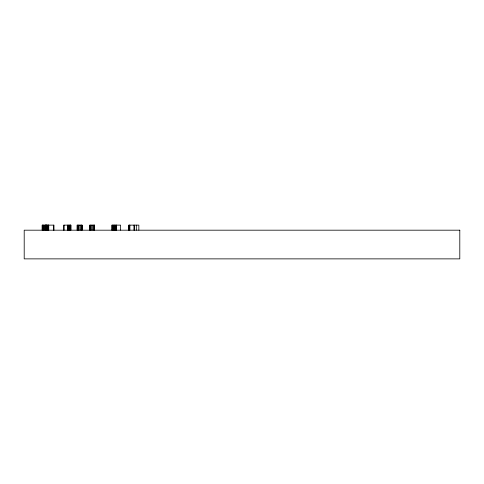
<?xml version="1.0" encoding="UTF-8"?>
<svg xmlns="http://www.w3.org/2000/svg" width="484" height="484" viewBox="0 0 484 484"><rect width="100%" height="100%" fill="white"/><g stroke="black" fill="none" stroke-linecap="round" stroke-linejoin="round"><path stroke-width="0.73" d="M70.827 225.127L70.827 230.184L70.882 225.127L63.731 225.127L63.731 230.184M82.02 225.127L82.02 230.184L82.068 225.127L77.053 225.127L77.053 230.184M138.854 230.184L138.854 225.127L128.804 225.127L128.804 230.184M136.331 225.127L136.331 230.184M134.631 225.127L134.631 230.184M133.941 225.127L133.941 230.184M129.887 225.127L129.887 230.184M129.343 225.127L129.343 230.184M128.956 225.127L128.956 230.184M120.625 230.184L120.625 225.127L111.846 225.127L111.871 230.184M116.505 225.127L116.505 230.184M116.214 225.127L116.214 230.184M116.027 225.127L116.027 230.184M115.482 225.127L115.482 230.184M114.877 225.127L114.877 230.184M114.278 225.127L114.278 230.184M113.928 225.127L113.928 230.184M113.214 225.127L113.214 230.184M112.802 225.127L112.802 230.184M112.161 225.127L112.161 230.184M94.598 230.184L94.598 225.127L89.619 225.127L89.685 230.184M94.525 225.127L94.525 230.184M94.344 225.127L94.344 230.184M93.775 225.127L93.775 230.184M92.946 225.127L92.946 230.184M91.887 225.127L91.887 230.184M90.859 225.127L90.859 230.184M90.109 225.127L90.109 230.184M81.826 225.127L81.826 230.184M81.415 225.127L81.415 230.184M80.404 225.127L80.404 230.184M79.176 225.127L79.176 230.184M78.154 225.127L78.154 230.184M78.063 225.127L78.063 230.184M77.585 225.127L77.585 230.184M70.597 225.127L70.597 230.184M70.41 225.127L70.41 230.184M69.926 225.127L69.926 230.184M69.248 225.127L69.248 230.184M68.456 225.127L68.456 230.184M68.002 225.127L68.002 230.184M67.506 225.127L67.506 230.184M64.07 225.127L64.07 230.184M53.978 230.184L53.978 225.127L42.199 225.127L42.199 230.184M53.585 225.127L53.585 230.184M48.739 225.127L48.739 230.184M48.636 225.127L48.636 230.184M48.539 225.127L48.539 230.184M48.176 225.127L48.249 230.184M47.583 225.127L47.583 230.184M47.329 225.127L47.329 230.184M46.954 225.127L46.954 230.184M46.543 225.127L46.543 230.184M46.355 225.127L46.355 230.184M46.198 225.127L46.198 230.184M46.071 225.127L46.071 230.184M45.98 225.127L45.98 230.184M45.907 225.127L45.853 230.184M45.817 225.127L45.78 230.184M45.605 225.127L45.605 230.184M45.23 225.127L45.23 230.184M44.407 225.127L44.407 230.184M43.741 225.127L43.741 230.184M43.112 225.127L43.112 230.184M42.598 225.127L42.598 230.184M42.271 225.127L42.271 230.184M459.8 230.184L24.2 230.184L24.2 258.873L459.8 258.873L459.8 230.184"/></g></svg>
